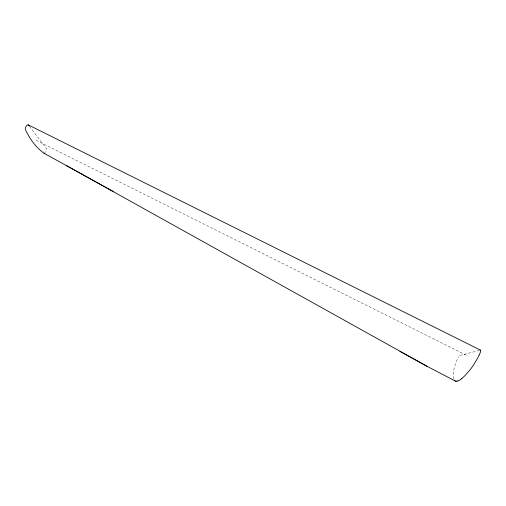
<?xml version="1.0" encoding="UTF-8"?>
<svg xmlns="http://www.w3.org/2000/svg" width="506" height="506" viewBox="0 0 506 506"><rect width="100%" height="100%" fill="white"/><g stroke="black" fill="none" stroke-linecap="round" stroke-linejoin="round"><path stroke-width="0.38" stroke-dasharray="2.53 1.9" d="M479.334 350.437L459.619 355.516A3.991 0.898 -63.3 0 0 458.569 356.85M36.135 140.276L468.183 356.173M29.468 126.373L46.584 148.77A2.562 1.018 -63.6 0 1 46.565 150.206A2.625 1.044 -63.6 0 1 45.496 152.407M453.825 378.937L453.749 378.665A70.713 16.692 -62.3 0 1 453.37 376.622L453.332 372.707A26.356 6.091 -63.1 0 1 453.54 371.088A27.134 6.274 -63.1 0 1 454.078 368.488L455.729 363.137A13.257 3.023 -63.3 0 1 456.323 361.638L456.874 360.297A3.985 0.898 -63.3 0 1 457.734 358.299A3.966 0.892 -63.3 0 1 458.569 356.844"/><path stroke-width="0.76" d="M479.125 355.079L478.385 356.591A14.136 3.428 -63.1 0 1 477.531 358.286L473.799 364.573A27.988 6.673 -63 0 1 472.383 366.673A27.229 6.496 -63 0 1 470.137 369.703L465.868 374.63A68.563 15.718 -62.5 0 1 463.256 377.242L461.383 378.899M44.8 153.09L44.756 153.116A2.808 1.12 -63.6 0 1 44.326 153.312A2.429 0.968 -63.6 0 1 43.984 153.21C35.648 147.373 29.784 138.739 25.445 129.681A2.916 1.265 -64.1 0 1 25.325 129.365A2.872 1.246 -64.1 0 1 25.37 128.379L25.376 128.315A2.865 1.246 -64.1 0 1 27.273 125.064A2.796 1.214 -64.1 0 1 28.374 124.931L480.58 350.171L480.055 350.26M456.285 381.189L456.456 381.157A11.202 2.638 -63.5 0 0 456.893 380.98L457.038 380.904A1.632 0.386 -63.7 0 1 457.108 380.892L457.222 380.936A11.277 2.669 -63.4 0 0 457.544 381.005L457.797 380.986M399.93 351.398L427.418 366.496L455.406 381.1M44.003 153.236L113.565 191.679M66.52 165.62L427.418 366.496M28.374 124.938L29.127 125.924M456.235 381.303A33.934 7.957 -63 0 1 454.458 380.189M461.415 378.811A34.478 8.102 -63 0 1 457.759 381.081M480.599 350.19A4.307 1.056 -63 0 1 479.15 354.991"/></g></svg>
